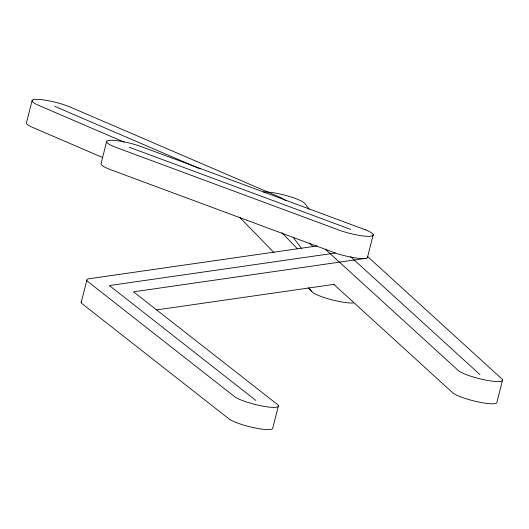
<?xml version="1.0" encoding="UTF-8"?>
<svg xmlns="http://www.w3.org/2000/svg" width="529" height="529" viewBox="0 0 529 529"><rect width="100%" height="100%" fill="white"/><g stroke="black" fill="none" stroke-linecap="round" stroke-linejoin="round"><path stroke-width="0.79" d="M32.077 100.689L26.45 122.92A23.289 4.087 14.2 0 0 32.725 127.456L102.547 157.49M106.627 141.593L100.999 163.825A23.289 4.087 14.2 0 0 111.877 170.179L335.207 253.001A23.289 4.087 14.2 0 0 358.53 258.304A23.289 4.087 14.2 0 0 367.397 256.439M81.195 302.528L86.822 280.304M278.426 405.71L272.799 427.941A23.289 4.087 14.2 0 1 254.535 427.855A23.289 4.087 14.2 0 1 228.799 418.756L82.332 303.891A23.289 4.087 14.2 0 1 81.598 301.53M367.615 256.843L373.243 234.618M502.55 380.093L496.923 402.324A23.289 4.087 14.2 0 1 477.508 401.782A23.289 4.087 14.2 0 1 452.553 392.644L333.548 284.133M317.089 245.965L89.13 278.73A23.289 4.087 14.2 0 0 87.959 281.659L234.426 396.525A23.289 4.087 14.2 0 0 263.019 406.186A23.289 4.087 14.2 0 0 277.302 404.354L133.487 291.829L366.167 258.304M335.287 253.041L109.377 285.554L255.864 400.44M156.439 309.941L334.414 284.298M129.221 147.221L350.694 229.401M54.672 106.309L200.141 168.89M124.11 142.122L38.346 105.225A23.289 4.087 14.2 0 1 39.04 99.445A23.289 4.087 14.2 0 1 70.992 107.394L280.859 197.674L285.958 200.577M367.45 256.386L501.717 378.804A23.289 4.087 14.2 0 1 486.025 380.153A23.289 4.087 14.2 0 1 458.18 370.412L325.137 249.106M350.562 256.638L479.948 374.611M309.71 243.188L313.142 246.726M281.891 232.76L297.377 248.736M239.551 217.121L273.969 252.624M308.387 288.126L311.826 291.677A23.289 4.087 14.2 0 0 330.301 299.388A23.289 4.087 14.2 0 0 353.147 303.005M309.115 209.127L304.644 203.229A23.289 4.087 14.2 0 0 286.129 195.538A23.289 4.087 14.2 0 0 263.369 191.941M293.178 237.376L301.616 248.518M308.89 287.783L311.872 291.717M365.486 229.837L140.945 146.487A23.289 4.087 14.2 0 0 109.9 140.304A23.289 4.087 14.2 0 0 117.504 147.948L340.835 230.776A23.289 4.087 14.2 0 0 369.573 236.337A23.289 4.087 14.2 0 0 365.486 229.837"/></g></svg>
